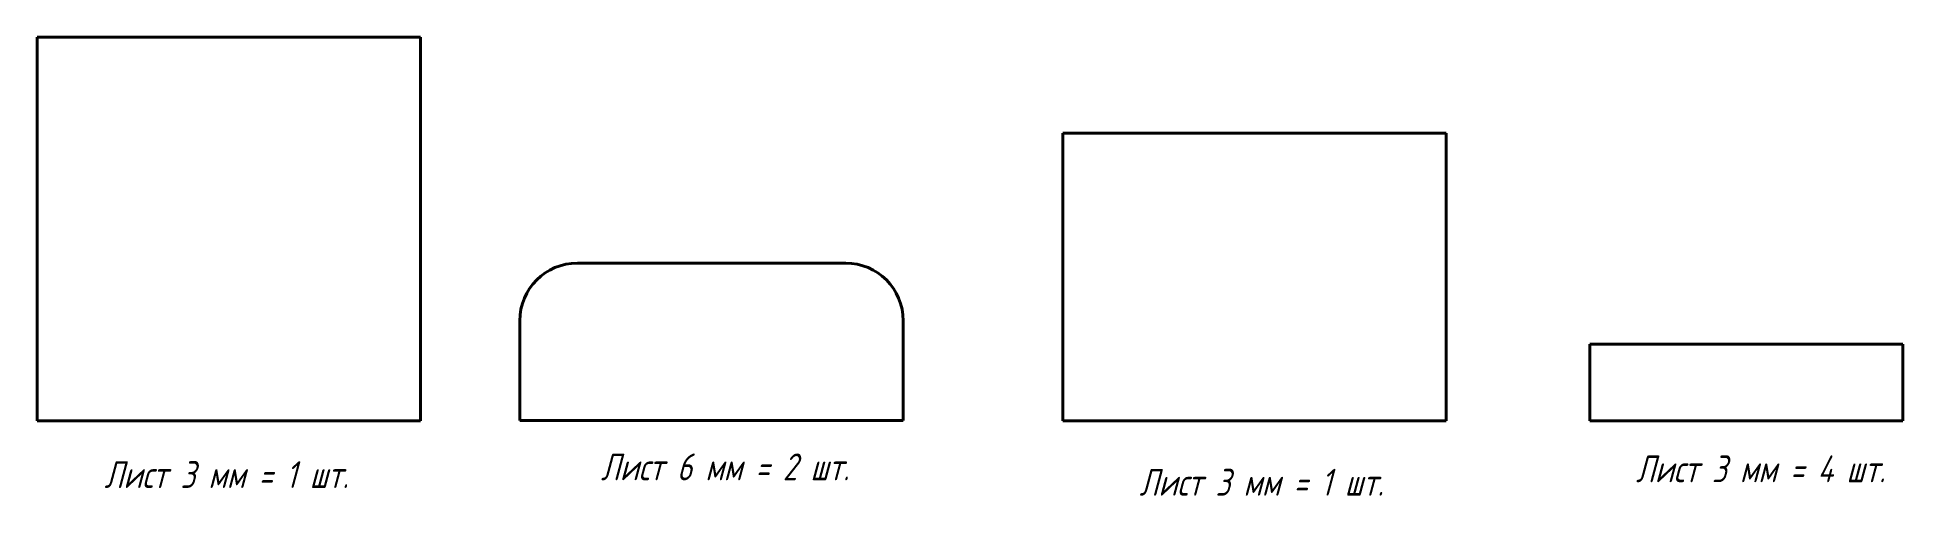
# Model space of a CAD drawing. Header units: millimetres. Extents: x 0 to 973, y -39 to 200.
import ezdxf

# ---------------------------------------------------------------- set-up
doc = ezdxf.new("R2010")
doc.units = ezdxf.units.MM
doc.linetypes.add('K5LT_BASIC', pattern=[0])
doc.styles.add('KTEXTSTYLE', font='GOST_AU.SHX', dxfattribs={"width": 0.96, "height": 5})

msp = doc.modelspace()

# ---------------------------------------------------------------- linework, layer by layer
at = {"color": 7, "linetype": 'K5LT_BASIC', "lineweight": 40, "true_color": 0xffffff}
for p, q in [((0, 200), (200, 200)), ((0, 0), (0, 200)), ((200, 0), (200, 200)), ((735, 150), (535, 150)), ((535, 150), (535, 0)), ((735, 0), (735, 150)), ((421.74, 82.25), (281.74, 82.25)), ((251.74, 52.25), (251.74, 0.25)), ((451.74, 0.25), (451.74, 52.25)), ((810, 0), (810, 40)), ((810, 40), (973.2, 40)), ((973.2, 0), (973.2, 40)), ((0, 0), (200, 0)), ((251.74, 0.25), (451.74, 0.25)), ((535, 0), (735, 0)), ((810, 0), (973.2, 0))]:
    msp.add_line(p, q, dxfattribs=at)
for centre, start, end in [((281.74, 52.25), 90, 180), ((421.74, 52.25), 0, 90)]:
    msp.add_arc(centre, 30, start, end, dxfattribs=at)

# ---------------------------------------------------------------- texts
at = {"color": 7, "char_height": 14, "attachment_point": 1, "style": 'KTEXTSTYLE'}
for s, insert in [('\\H3.5;\\W0.965;\\Q15;\\Q15;\\H14.00;Лист 6 мм = 2 шт.', (294, -17)), ('\\H3.5;\\W0.965;\\Q15;\\Q15;\\H14.00;Лист 3 мм = 4 шт.', (834, -18)), ('\\H3.5;\\W0.965;\\Q15;\\Q15;\\H14.00;Лист 3 мм = 1 шт.', (35, -21)), ('\\H3.5;\\W0.965;\\Q15;\\Q15;\\H14.00;Лист 3 мм = 1 шт.', (575, -25))]:
    msp.add_mtext(s, dxfattribs=dict(at, insert=insert))

doc.saveas('drawing.dxf')
